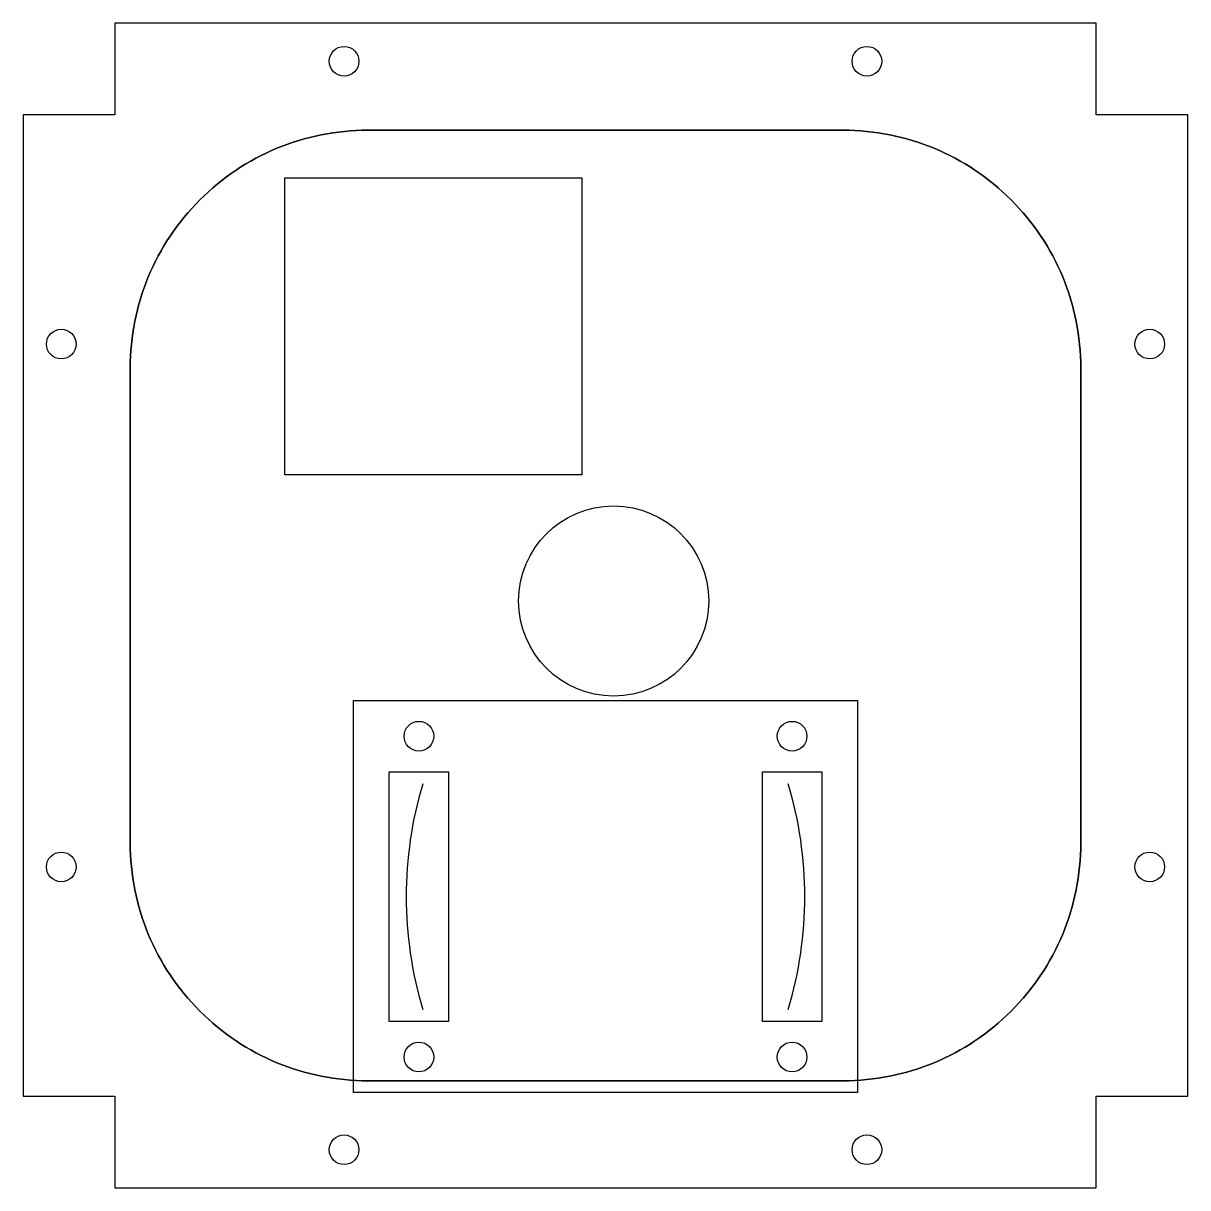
# Model space of a CAD drawing. Header units: millimetres. Extents: x -49 to 49, y -49 to 49.
import ezdxf

# ---------------------------------------------------------------- set-up
doc = ezdxf.new("R2010")
doc.units = ezdxf.units.MM
doc.layers.get('0').update_dxf_attribs({"linetype": 'CONTINUOUS'})

msp = doc.modelspace()

# ---------------------------------------------------------------- linework, layer by layer
for points in [[(-49, 41.3), (-49, -41.3), (-41.3, -41.3), (-41.3, -49), (41.3, -49), (41.3, -41.3), (49, -41.3), (49, 41.3), (41.3, 41.3), (41.3, 49), (-41.3, 49), (-41.3, 41.3)], [(-2, 36), (-2, 11), (-27, 11), (-27, 36)], [(-21.2, -8), (21.2, -8), (21.2, -41), (-21.2, -41)], [(-18.2, -14), (-13.2, -14), (-13.2, -35), (-18.2, -35)], [(13.2, -14), (18.2, -14), (18.2, -35), (13.2, -35)]]:
    msp.add_lwpolyline(points, close=True)
for points in [[(-20, -40), (20, -40, 0.414214), (40, -20), (40, 20, 0.414214), (20, 40), (-20, 40, 0.414214), (-40, 20), (-40, -20, 0.414214)], [(-40, -20), (-40, 20, -0.414214), (-20, 40), (20, 40, -0.414214), (40, 20), (40, -20, -0.414214), (20, -40), (-20, -40, -0.414214)]]:
    msp.add_lwpolyline(points, format="xyb", close=True)
for centre, radius in [((-22, 45.8), 1.25), ((22, 45.8), 1.25), ((-45.8, 22), 1.25), ((45.8, 22), 1.25), ((0.683, 0.38), 8), ((-15.7, -11), 1.25), ((15.7, -11), 1.25), ((-45.8, -22), 1.25), ((45.8, -22), 1.25), ((-15.7, -38), 1.25), ((15.7, -38), 1.25), ((-22, -45.8), 1.25), ((22, -45.8), 1.25)]:
    msp.add_circle(centre, radius)
for centre, major_axis in [((50.375, -24.5), (-67.15, 0)), ((-50.375, -24.5), (67.15, 0))]:
    msp.add_ellipse(centre, major_axis=major_axis, ratio=0.698415, start_param=6.079375, end_param=6.486996)

doc.saveas('drawing.dxf')
